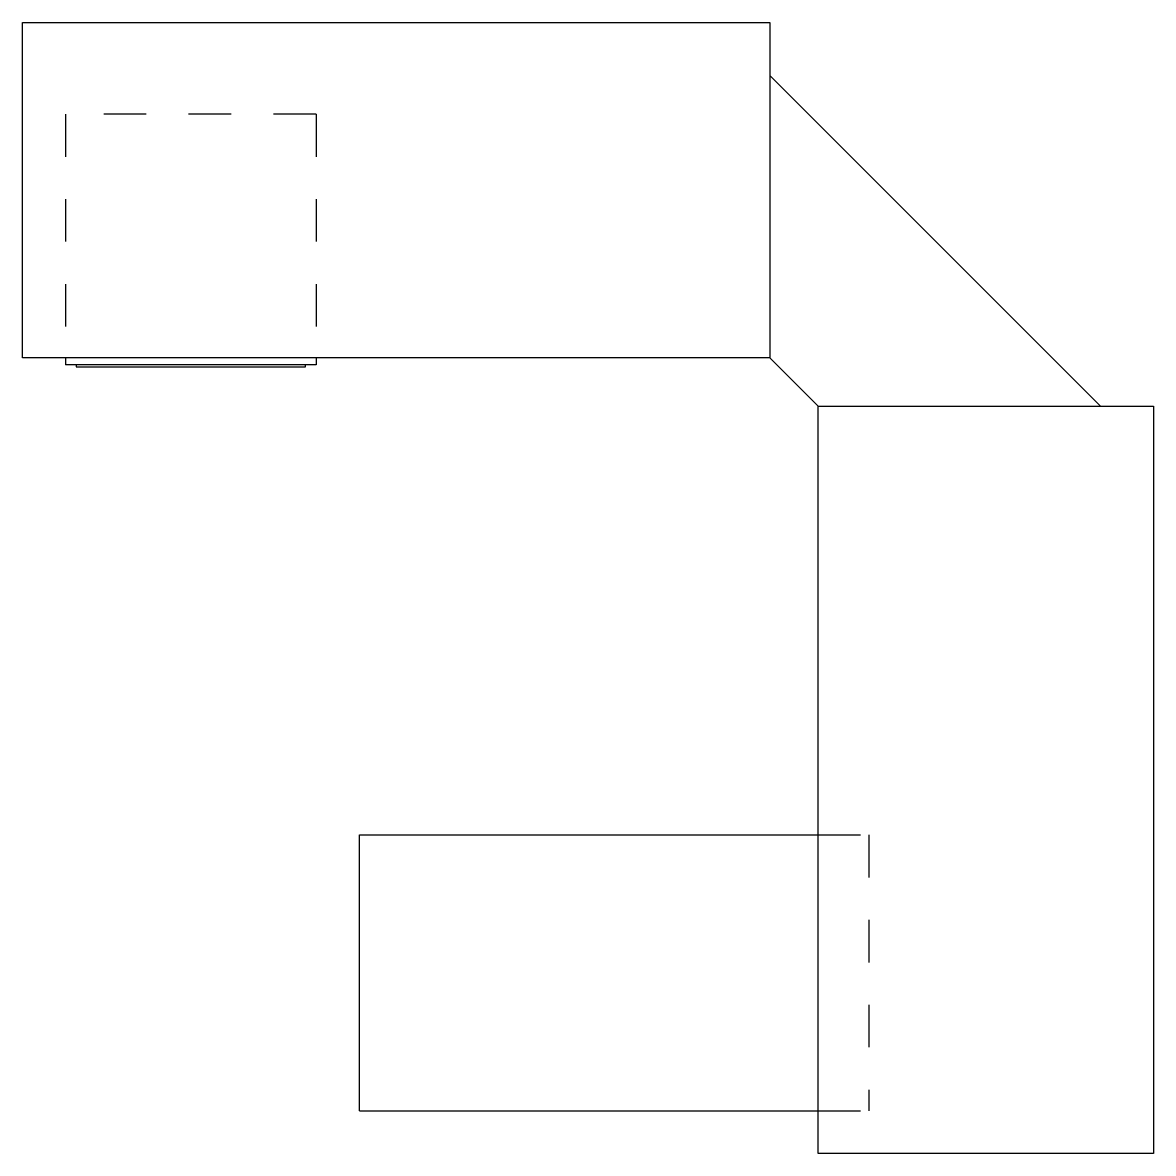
# Model space of a CAD drawing. Extents: x 7.93 to 10.59, y 2.32 to 4.98.
import ezdxf

# ---------------------------------------------------------------- set-up
doc = ezdxf.new("R2010")
doc.units = 0
doc.header["$LTSCALE"] = 0.3
doc.header["$MEASUREMENT"] = 0
doc.linetypes.add('RAYITAS', pattern=[0.375, 0.25, -0.125])
doc.layers.get('0').update_dxf_attribs({"linetype": 'CONTINUOUS'})

msp = doc.modelspace()

# ---------------------------------------------------------------- linework, layer by layer
for p, q in [((7.929549, 4.980287), (9.689548, 4.980287)), ((7.929549, 4.190287), (7.929549, 4.980287)), ((9.689548, 4.980287), (9.689548, 4.190287)), ((9.689548, 4.855973), (10.468839, 4.076683)), ((9.689548, 4.190287), (7.929549, 4.190287)), ((9.689548, 4.190287), (9.803153, 4.076683)), ((9.803153, 4.076683), (10.593153, 4.076683)), ((9.803153, 2.316683), (9.803153, 4.076683)), ((10.593153, 4.076683), (10.593153, 2.316683)), ((8.723153, 3.066683), (9.803153, 3.066683)), ((8.723153, 2.416683), (8.723153, 3.066683)), ((8.723153, 2.416683), (9.803153, 2.416683)), ((10.593153, 2.316683), (9.803153, 2.316683))]:
    msp.add_line(p, q)
at = {"linetype": 'RAYITAS'}
for p, q in [((8.030687, 4.764326), (8.030687, 4.190287)), ((8.620687, 4.764326), (8.030687, 4.764326)), ((8.620687, 4.764326), (8.620687, 4.190287)), ((9.803153, 3.066683), (9.923153, 3.066683)), ((9.923153, 3.066683), (9.923153, 2.416683)), ((9.803153, 2.416683), (9.923153, 2.416683))]:
    msp.add_line(p, q, dxfattribs=at)
at = {"linetype": 'Continuous'}
for p, q in [((8.030687, 4.190287), (8.030687, 4.174325)), ((8.620687, 4.190287), (8.620687, 4.174325)), ((8.620687, 4.174325), (8.030687, 4.174325)), ((8.055688, 4.174325), (8.055688, 4.169325)), ((8.055688, 4.169325), (8.595688, 4.169325)), ((8.595688, 4.169325), (8.595688, 4.174325))]:
    msp.add_line(p, q, dxfattribs=at)

doc.saveas('drawing.dxf')
